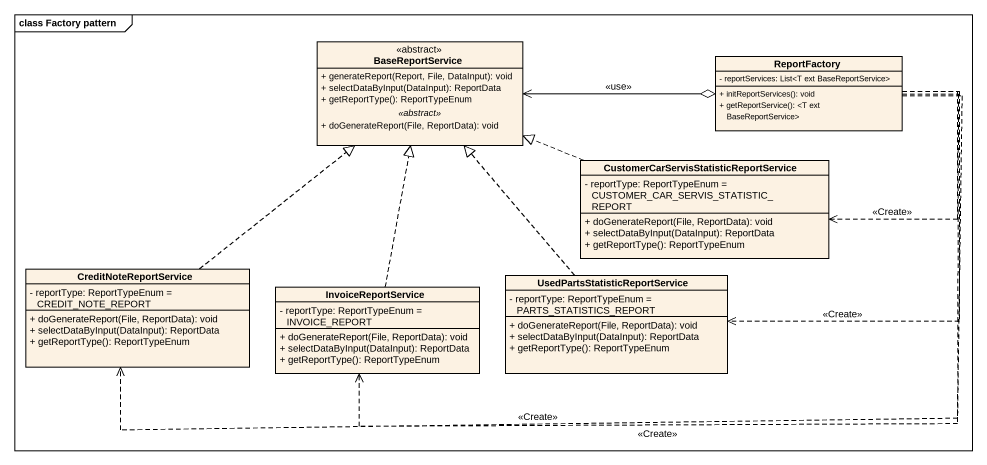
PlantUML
@startuml
mainframe class Factory pattern
hide circle
hide empty members
skinparam classAttributeIconSize 0
class BaseReportService <<abstract>> {
  + generateReport(Report, File, DataInput): void
  + selectDataByInput(DataInput): ReportData
  + getReportType(): ReportTypeEnum
  .. <<abstract>> ..
  + doGenerateReport(File, ReportData): void
}
class ReportFactory {
  - reportServices: List<T ext BaseReportService>
  + initReportServices(): void
  + getReportService(): <T ext BaseReportService>
}
class "CustomerCarServisStatisticReportService" as CustomerCarServisStatisticRe {
  - reportType: ReportTypeEnum = CUSTOMER_CAR_SERVIS_STATISTIC_REPORT
  + doGenerateReport(File, ReportData): void
  + selectDataByInput(DataInput): ReportData
  + getReportType(): ReportTypeEnum
}
class CreditNoteReportService {
  - reportType: ReportTypeEnum = CREDIT_NOTE_REPORT
  + doGenerateReport(File, ReportData): void
  + selectDataByInput(DataInput): ReportData
  + getReportType(): ReportTypeEnum
}
class "UsedPartsStatisticReportService" as UsedPartsStatisticReportServ {
  - reportType: ReportTypeEnum = PARTS_STATISTICS_REPORT
  + doGenerateReport(File, ReportData): void
  + selectDataByInput(DataInput): ReportData
  + getReportType(): ReportTypeEnum
}
class InvoiceReportService {
  - reportType: ReportTypeEnum = INVOICE_REPORT
  + doGenerateReport(File, ReportData): void
  + selectDataByInput(DataInput): ReportData
  + getReportType(): ReportTypeEnum
}
BaseReportService -right-o ReportFactory
ReportFactory .left.> BaseReportService : <<use>>
ReportFactory ..> CustomerCarServisStatisticRe : <<Create>>
ReportFactory .left.> CreditNoteReportService : <<Create>>
ReportFactory ..> UsedPartsStatisticReportServ : <<Create>>
ReportFactory .left.> InvoiceReportService : <<Create>>
CustomerCarServisStatisticRe .left.|> BaseReportService
CreditNoteReportService .up.|> BaseReportService
UsedPartsStatisticReportServ .up.|> BaseReportService
InvoiceReportService .up.|> BaseReportService
@enduml
